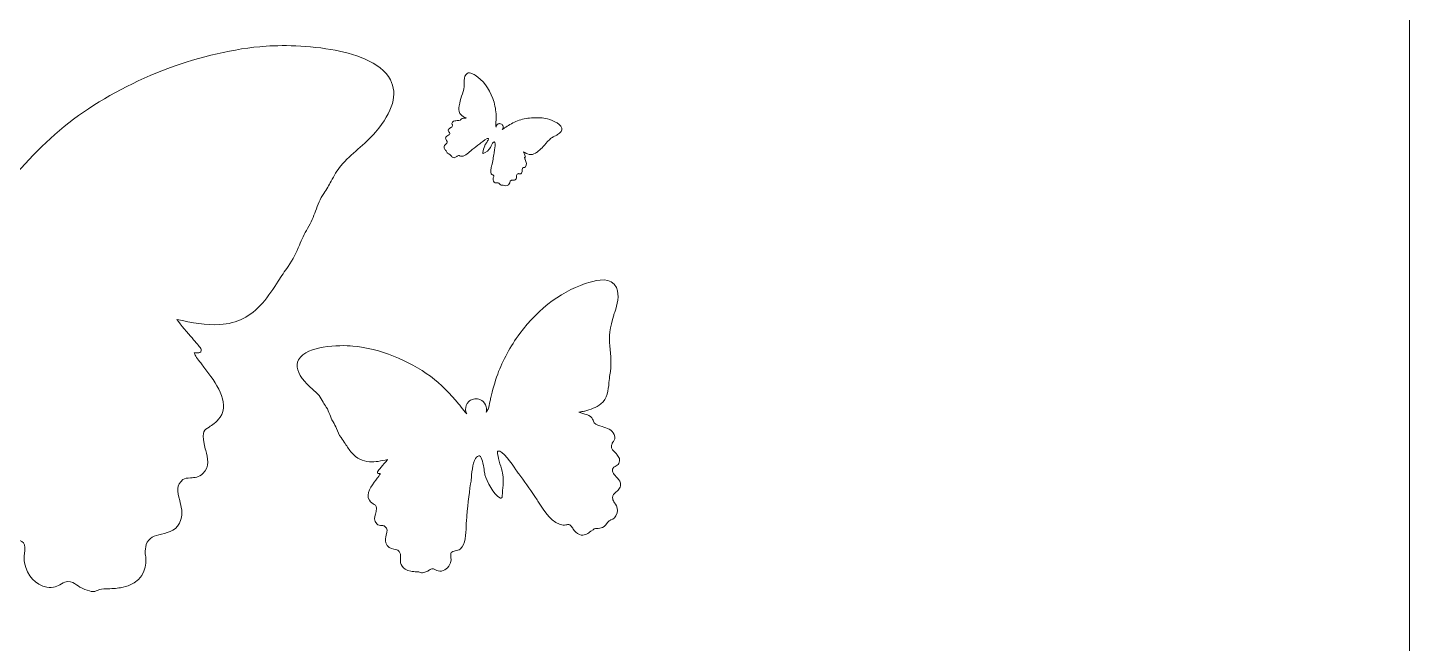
# Model space of a CAD drawing. Extents: x 245 to 764, y -945 to -55.
# Drawn here: x 603.2 to 764.3, y -576.2 to -504.4 of the extents above; entities that cross this region are included whole.
import ezdxf

# ---------------------------------------------------------------- set-up
doc = ezdxf.new("R2010")
doc.units = 0
doc.header["$MEASUREMENT"] = 0
doc.layers.add('Layer 1', color=7, linetype='Continuous', lineweight=0)

msp = doc.modelspace()

# ---------------------------------------------------------------- linework, layer by layer
at = {"layer": 'Layer 1'}
for points, knots in [([(632.82, -55.42), (632.82, -55.42), (373.36, -55.42), (373.36, -55.42), (373.36, -55.42), (244.72, -238.02), (244.72, -238.02), (244.72, -238.02), (244.72, -944.58), (244.72, -944.58), (244.72, -944.58), (764.28, -944.58), (764.28, -944.58), (764.28, -944.58), (764.28, -238.18), (764.28, -238.18), (764.28, -238.18), (632.82, -55.42), (632.82, -55.42)], [0, 0, 0, 0, 1, 1, 1, 2, 2, 2, 3, 3, 3, 4, 4, 4, 5, 5, 5, 6, 6, 6, 6]), ([(602.68, -564.44), (602.51, -564.21), (602.04, -564.1), (601.59, -563.99), (601.08, -563.88), (600.56, -563.75), (600.19, -563.44), (598.63, -562.08), (598.56, -559.29), (598.5, -557.05), (598.49, -556.56), (598.48, -556.09), (598.45, -555.7), (598.17, -551.76), (597.78, -548.3), (597.24, -545.14), (597.17, -544.71), (597.12, -544.13), (597.05, -543.45), (596.87, -541.51), (596.59, -538.57), (595.59, -537.69), (595.24, -537.39), (594.97, -537.28), (594.76, -537.36), (594.05, -537.62), (593.72, -539.8), (593.52, -541.1), (593.42, -541.73), (593.34, -542.28), (593.23, -542.62), (592.68, -544.37), (590.92, -548.28), (588.95, -549.17), (588.82, -549.23), (588.66, -549.2), (588.56, -549.09), (588.51, -549.03), (588.48, -548.96), (588.47, -548.88), (588.47, -548.88), (588.43, -548.52), (588.43, -548.52), (588.25, -546.64), (588.05, -544.51), (588.22, -542.62), (588.27, -542.13), (588.53, -541.25), (588.84, -540.24), (589.11, -539.33), (589.42, -538.3), (589.59, -537.46), (589.83, -536.32), (589.7, -536.06), (589.67, -536.02), (589.66, -536.02), (589.66, -536.02), (589.66, -536.01), (588.37, -535.66), (585.72, -539.58), (584.58, -541.26), (584.26, -541.74), (584, -542.12), (583.81, -542.37), (582.27, -544.39), (580.74, -546.52), (579.26, -548.71), (579, -549.09), (578.7, -549.56), (578.39, -550.06), (576.66, -552.82), (574.28, -556.58), (571.35, -556.72), (570.75, -556.75), (570.4, -556.66), (570.14, -556.6), (569.79, -556.51), (569.71, -556.49), (569.18, -556.98), (568.92, -557.22), (568.71, -557.53), (568.49, -557.86), (568.09, -558.46), (567.64, -559.14), (566.74, -559.42), (565.44, -559.82), (564.68, -559.26), (563.87, -558.66), (563.77, -558.58), (563.67, -558.51), (563.56, -558.43), (562.6, -557.74), (562.57, -557.74), (561.94, -557.69), (561.71, -557.67), (561.44, -557.65), (561.05, -557.6), (560.01, -557.46), (559.55, -556.85), (559.14, -556.3), (558.84, -555.91), (558.57, -555.55), (558.1, -555.34), (558.1, -555.34), (558.1, -555.34), (558.1, -555.34), (558.03, -555.31), (557.95, -555.28), (557.87, -555.26), (557.87, -555.26), (557.87, -555.26), (557.87, -555.26), (557.33, -555.05), (556.6, -554.67), (556.21, -553.33), (555.93, -552.38), (556.35, -551.43), (556.71, -550.85), (556.88, -550.65), (557.02, -550.45), (557.13, -550.26), (557.13, -550.26), (557.13, -550.26), (557.13, -550.26), (557.37, -549.86), (557.5, -549.47), (557.51, -549.08), (557.54, -548.32), (557.04, -547.9), (556.47, -547.42), (555.79, -546.85), (555.03, -546.2), (555.31, -544.96), (555.46, -544.29), (555.97, -543.73), (556.47, -543.19), (557.32, -542.26), (557.8, -541.63), (557.38, -540.77), (557.29, -540.59), (557.03, -540.44), (556.75, -540.29), (556.4, -540.11), (556.01, -539.9), (555.8, -539.51), (555.18, -538.38), (555.75, -537.65), (556.3, -536.96), (556.38, -536.86), (556.47, -536.75), (556.55, -536.64), (556.69, -536.45), (556.87, -536.28), (557.03, -536.12), (557.26, -535.9), (557.47, -535.7), (557.59, -535.47), (557.93, -534.84), (557.84, -534.58), (557.71, -534.2), (557.67, -534.08), (557.62, -533.95), (557.59, -533.8), (557.54, -533.61), (557.42, -533.46), (557.28, -533.28), (556.97, -532.89), (556.59, -532.4), (557.03, -531.41), (557.67, -529.98), (559.12, -529.53), (560.4, -529.13), (561.26, -528.87), (562.08, -528.62), (562.63, -528.11), (562.78, -527.98), (562.82, -527.83), (562.88, -527.61), (562.99, -527.26), (563.12, -526.83), (563.69, -526.37), (564.34, -525.84), (565.1, -525.65), (565.82, -525.47), (566.22, -525.37), (566.6, -525.28), (566.95, -525.14), (566.67, -525.05), (566.34, -525), (566.07, -524.95), (565.82, -524.9), (565.58, -524.86), (565.4, -524.81), (565.4, -524.81), (565.29, -524.77), (565.29, -524.77), (563.82, -524.35), (562, -523.81), (560.8, -522.8), (558.94, -521.23), (558.72, -518.98), (558.52, -516.8), (558.44, -516.04), (558.38, -515.32), (558.24, -514.63), (557.74, -512.09), (557.98, -509.22), (558.3, -506.49), (558.6, -504.04), (558.24, -501.32), (557.18, -497.92), (557.1, -497.64), (557, -497.35), (556.91, -497.07), (556.19, -494.86), (555.44, -492.57), (556.45, -490.18), (557.79, -487.03), (561.86, -488.15), (563.81, -488.68), (571.04, -490.67), (578.21, -495.91), (583.49, -503.05), (586.18, -506.69), (588.26, -510.53), (589.69, -514.47), (590.51, -516.71), (591.12, -519.03), (591.61, -521.01), (591.7, -521.4), (591.78, -521.81), (591.86, -522.2), (592, -522.88), (592.13, -523.58), (592.36, -524.21), (592.43, -524.34), (592.68, -524.71), (592.93, -525.05), (592.8, -524.59), (592.78, -524.08), (592.91, -523.57), (593.09, -522.81), (593.56, -522.2), (594.17, -521.81), (594.4, -521.66), (594.66, -521.54), (594.93, -521.46), (595.41, -521.32), (595.93, -521.3), (596.45, -521.42), (596.86, -521.52), (597.23, -521.7), (597.54, -521.94), (597.81, -522.15), (598.04, -522.4), (598.22, -522.68), (598.64, -523.34), (598.8, -524.16), (598.6, -524.97), (598.55, -525.19), (598.47, -525.4), (598.37, -525.6), (598.93, -525.02), (599.49, -524.26), (599.9, -523.69), (600.18, -523.32), (600.42, -522.99), (600.62, -522.76), (602.94, -520.07), (605.5, -517.28), (608.51, -515.04), (611.54, -512.8), (615.1, -510.85), (618.82, -509.39), (622.57, -507.92), (626.51, -506.95), (630.22, -506.58), (632.08, -506.39), (635.37, -506.37), (638.53, -506.91), (641.08, -507.35), (644.35, -508.32), (645.46, -510.44), (646.34, -512.1), (645.76, -514.15), (643.73, -516.54), (643.11, -517.27), (642.38, -517.91), (641.68, -518.53), (640.99, -519.14), (640.27, -519.78), (639.68, -520.48), (639.23, -521.01), (638.9, -521.63), (638.55, -522.27), (638.29, -522.74), (638.03, -523.23), (637.71, -523.69), (637.26, -524.35), (637, -525.03), (636.73, -525.75), (636.48, -526.41), (636.22, -527.09), (635.8, -527.78), (635.41, -528.42), (635.12, -529.08), (634.85, -529.73), (634.5, -530.55), (634.13, -531.41), (633.53, -532.23), (633.12, -532.78), (632.74, -533.37), (632.39, -533.92), (631.83, -534.78), (631.27, -535.67), (630.54, -536.5), (629.16, -538.07), (627.58, -538.87), (625.59, -539), (624.01, -539.11), (622.28, -538.77), (620.57, -538.4), (621, -539.02), (621.85, -540.01), (622.33, -540.56), (622.8, -541.11), (623.18, -541.55), (623.34, -541.79), (623.44, -541.94), (623.41, -542.15), (623.24, -542.27), (623.17, -542.31), (623.08, -542.33), (623, -542.31), (622.76, -542.27), (622.64, -542.28), (622.58, -542.29), (622.61, -542.46), (622.83, -542.81), (623.25, -543.36), (623.32, -543.44), (623.37, -543.52), (623.42, -543.58), (623.54, -543.74), (623.68, -543.93), (623.83, -544.12), (625.02, -545.68), (626.82, -548.05), (625.6, -549.81), (625.15, -550.46), (624.68, -550.73), (624.31, -550.95), (623.75, -551.27), (623.49, -551.42), (623.73, -552.92), (623.77, -553.17), (623.85, -553.43), (623.93, -553.7), (624.16, -554.52), (624.46, -555.54), (623.58, -556.39), (623.15, -556.81), (622.62, -556.85), (622.15, -556.88), (621.79, -556.9), (621.48, -556.92), (621.26, -557.09), (620.47, -557.71), (620.61, -558.42), (620.89, -559.53), (621.08, -560.25), (621.27, -560.99), (621.04, -561.73), (620.65, -563), (619.65, -563.23), (618.77, -563.44), (617.97, -563.63), (617.28, -563.79), (616.99, -564.67), (616.89, -565), (616.85, -565.34), (616.87, -565.7), (616.87, -565.7), (616.87, -565.7), (616.87, -565.7), (616.87, -565.72), (616.94, -566.01), (616.96, -566.42), (616.98, -567.44), (616.63, -569.22), (613.98, -569.69), (613.5, -569.78), (612.94, -569.82), (612.29, -569.81), (611.95, -569.8), (611.62, -569.87), (611.31, -570.01), (611.3, -570.01), (611.3, -570.01), (611.3, -570.01), (610.88, -570.2), (610.68, -570.22), (609.82, -569.89), (609.38, -569.72), (609.09, -569.52), (608.86, -569.35), (608.54, -569.13), (608.33, -568.98), (607.86, -568.97), (607.6, -568.97), (607.37, -569.1), (607.09, -569.25), (606.68, -569.49), (606.15, -569.78), (605.4, -569.63), (604.09, -569.38), (603.1, -568.3), (602.79, -566.81), (602.71, -566.44), (602.75, -566.06), (602.8, -565.69), (602.86, -565.21), (602.91, -564.75), (602.68, -564.44)], [0, 0, 0, 0, 1, 1, 1, 2, 2, 2, 3, 3, 3, 4, 4, 4, 5, 5, 5, 6, 6, 6, 7, 7, 7, 8, 8, 8, 9, 9, 9, 10, 10, 10, 11, 11, 11, 12, 12, 12, 13, 13, 13, 14, 14, 14, 15, 15, 15, 16, 16, 16, 17, 17, 17, 18, 18, 18, 19, 19, 19, 20, 20, 20, 21, 21, 21, 22, 22, 22, 23, 23, 23, 24, 24, 24, 25, 25, 25, 26, 26, 26, 27, 27, 27, 28, 28, 28, 29, 29, 29, 30, 30, 30, 31, 31, 31, 32, 32, 32, 33, 33, 33, 34, 34, 34, 35, 35, 35, 36, 36, 36, 37, 37, 37, 38, 38, 38, 39, 39, 39, 40, 40, 40, 41, 41, 41, 42, 42, 42, 43, 43, 43, 44, 44, 44, 45, 45, 45, 46, 46, 46, 47, 47, 47, 48, 48, 48, 49, 49, 49, 50, 50, 50, 51, 51, 51, 52, 52, 52, 53, 53, 53, 54, 54, 54, 55, 55, 55, 56, 56, 56, 57, 57, 57, 58, 58, 58, 59, 59, 59, 60, 60, 60, 61, 61, 61, 62, 62, 62, 63, 63, 63, 64, 64, 64, 65, 65, 65, 66, 66, 66, 67, 67, 67, 68, 68, 68, 69, 69, 69, 70, 70, 70, 71, 71, 71, 72, 72, 72, 73, 73, 73, 74, 74, 74, 75, 75, 75, 76, 76, 76, 77, 77, 77, 78, 78, 78, 79, 79, 79, 80, 80, 80, 81, 81, 81, 82, 82, 82, 83, 83, 83, 84, 84, 84, 85, 85, 85, 86, 86, 86, 87, 87, 87, 88, 88, 88, 89, 89, 89, 90, 90, 90, 91, 91, 91, 92, 92, 92, 93, 93, 93, 94, 94, 94, 95, 95, 95, 96, 96, 96, 97, 97, 97, 98, 98, 98, 99, 99, 99, 100, 100, 100, 101, 101, 101, 102, 102, 102, 103, 103, 103, 104, 104, 104, 105, 105, 105, 106, 106, 106, 107, 107, 107, 108, 108, 108, 109, 109, 109, 110, 110, 110, 111, 111, 111, 112, 112, 112, 113, 113, 113, 114, 114, 114, 115, 115, 115, 116, 116, 116, 117, 117, 117, 118, 118, 118, 119, 119, 119, 120, 120, 120, 121, 121, 121, 122, 122, 122, 123, 123, 123, 124, 124, 124, 125, 125, 125, 126, 126, 126, 127, 127, 127, 128, 128, 128, 129, 129, 129, 130, 130, 130, 131, 131, 131, 132, 132, 132, 133, 133, 133, 134, 134, 134, 135, 135, 135, 136, 136, 136, 137, 137, 137, 138, 138, 138, 139, 139, 139, 140, 140, 140, 141, 141, 141, 141]), ([(657.4, -512.62), (657.62, -513.22), (657.74, -513.82), (657.78, -514.4), (657.8, -514.74), (657.79, -515.08), (657.77, -515.36), (657.77, -515.42), (657.77, -515.48), (657.76, -515.53), (657.75, -515.63), (657.74, -515.73), (657.75, -515.82), (657.75, -515.84), (657.77, -515.9), (657.79, -515.96), (657.79, -515.89), (657.81, -515.82), (657.85, -515.76), (657.9, -515.66), (657.99, -515.6), (658.09, -515.57), (658.12, -515.56), (658.16, -515.55), (658.2, -515.55), (658.27, -515.55), (658.34, -515.57), (658.41, -515.61), (658.46, -515.64), (658.5, -515.68), (658.53, -515.72), (658.56, -515.76), (658.58, -515.8), (658.6, -515.85), (658.63, -515.95), (658.62, -516.07), (658.56, -516.17), (658.54, -516.2), (658.52, -516.23), (658.5, -516.25), (658.6, -516.19), (658.7, -516.11), (658.78, -516.05), (658.83, -516.01), (658.88, -515.98), (658.92, -515.96), (659.33, -515.69), (659.79, -515.41), (660.29, -515.23), (660.78, -515.05), (661.34, -514.93), (661.9, -514.89), (662.46, -514.84), (663.03, -514.86), (663.54, -514.96), (663.8, -515.01), (664.24, -515.14), (664.65, -515.34), (664.97, -515.5), (665.37, -515.76), (665.44, -516.09), (665.49, -516.35), (665.33, -516.6), (664.96, -516.84), (664.85, -516.92), (664.73, -516.97), (664.61, -517.03), (664.49, -517.08), (664.37, -517.14), (664.26, -517.21), (664.18, -517.26), (664.11, -517.33), (664.04, -517.41), (663.98, -517.46), (663.93, -517.51), (663.87, -517.56), (663.78, -517.63), (663.72, -517.71), (663.65, -517.8), (663.59, -517.88), (663.53, -517.96), (663.45, -518.04), (663.37, -518.11), (663.3, -518.18), (663.24, -518.26), (663.16, -518.36), (663.08, -518.46), (662.96, -518.54), (662.89, -518.6), (662.81, -518.67), (662.74, -518.73), (662.63, -518.82), (662.52, -518.92), (662.39, -519), (662.14, -519.16), (661.9, -519.2), (661.63, -519.14), (661.41, -519.09), (661.19, -518.97), (660.97, -518.86), (661.01, -518.96), (661.08, -519.12), (661.12, -519.22), (661.17, -519.31), (661.2, -519.38), (661.21, -519.42), (661.22, -519.45), (661.21, -519.47), (661.18, -519.48), (661.17, -519.49), (661.16, -519.48), (661.14, -519.48), (661.11, -519.46), (661.1, -519.46), (661.09, -519.46), (661.09, -519.48), (661.1, -519.54), (661.14, -519.63), (661.14, -519.64), (661.15, -519.66), (661.15, -519.67), (661.16, -519.69), (661.17, -519.72), (661.18, -519.76), (661.28, -520.01), (661.43, -520.4), (661.2, -520.59), (661.11, -520.66), (661.04, -520.68), (660.98, -520.69), (660.89, -520.71), (660.85, -520.72), (660.82, -520.94), (660.82, -520.97), (660.81, -521.01), (660.81, -521.05), (660.81, -521.17), (660.81, -521.32), (660.66, -521.4), (660.59, -521.44), (660.51, -521.42), (660.45, -521.4), (660.4, -521.39), (660.36, -521.38), (660.32, -521.4), (660.19, -521.45), (660.18, -521.55), (660.17, -521.71), (660.17, -521.81), (660.17, -521.92), (660.11, -522.01), (660, -522.17), (659.86, -522.16), (659.73, -522.15), (659.62, -522.15), (659.52, -522.14), (659.44, -522.25), (659.42, -522.29), (659.4, -522.33), (659.39, -522.38), (659.39, -522.38), (659.39, -522.38), (659.39, -522.38), (659.39, -522.38), (659.38, -522.42), (659.37, -522.48), (659.33, -522.62), (659.21, -522.84), (658.84, -522.8), (658.77, -522.79), (658.69, -522.78), (658.61, -522.75), (658.56, -522.73), (658.51, -522.73), (658.47, -522.74), (658.47, -522.74), (658.47, -522.74), (658.47, -522.74), (658.4, -522.75), (658.37, -522.74), (658.27, -522.66), (658.22, -522.62), (658.19, -522.58), (658.16, -522.55), (658.13, -522.51), (658.11, -522.48), (658.04, -522.46), (658.01, -522.45), (657.97, -522.46), (657.93, -522.47), (657.86, -522.48), (657.78, -522.5), (657.69, -522.45), (657.52, -522.36), (657.43, -522.18), (657.45, -521.97), (657.45, -521.91), (657.47, -521.86), (657.49, -521.82), (657.52, -521.75), (657.55, -521.7), (657.53, -521.64), (657.51, -521.61), (657.46, -521.57), (657.4, -521.54), (657.34, -521.5), (657.27, -521.47), (657.23, -521.41), (657.08, -521.16), (657.18, -520.79), (657.26, -520.48), (657.28, -520.42), (657.3, -520.35), (657.31, -520.3), (657.43, -519.76), (657.51, -519.28), (657.57, -518.83), (657.58, -518.77), (657.59, -518.69), (657.61, -518.6), (657.66, -518.33), (657.74, -517.92), (657.64, -517.76), (657.61, -517.71), (657.58, -517.68), (657.55, -517.69), (657.44, -517.69), (657.31, -517.97), (657.23, -518.14), (657.19, -518.22), (657.16, -518.29), (657.13, -518.33), (656.99, -518.55), (656.59, -519), (656.29, -519.04), (656.27, -519.05), (656.25, -519.03), (656.24, -519.02), (656.24, -519.01), (656.24, -518.99), (656.24, -518.98), (656.24, -518.98), (656.25, -518.93), (656.25, -518.93), (656.3, -518.67), (656.36, -518.38), (656.46, -518.13), (656.48, -518.07), (656.55, -517.96), (656.63, -517.84), (656.71, -517.72), (656.79, -517.6), (656.85, -517.49), (656.92, -517.35), (656.92, -517.31), (656.91, -517.3), (656.91, -517.3), (656.91, -517.3), (656.91, -517.3), (656.75, -517.2), (656.24, -517.62), (656.02, -517.8), (655.96, -517.86), (655.91, -517.9), (655.87, -517.92), (655.58, -518.13), (655.29, -518.36), (655.01, -518.59), (654.96, -518.63), (654.9, -518.69), (654.84, -518.74), (654.49, -519.04), (654.02, -519.45), (653.62, -519.35), (653.54, -519.33), (653.5, -519.31), (653.46, -519.29), (653.42, -519.26), (653.41, -519.26), (653.32, -519.3), (653.28, -519.32), (653.24, -519.36), (653.19, -519.39), (653.12, -519.46), (653.03, -519.53), (652.9, -519.53), (652.71, -519.54), (652.63, -519.43), (652.54, -519.32), (652.53, -519.3), (652.52, -519.29), (652.51, -519.27), (652.41, -519.14), (652.4, -519.14), (652.32, -519.11), (652.29, -519.1), (652.25, -519.08), (652.2, -519.06), (652.07, -519), (652.03, -518.9), (652, -518.81), (651.97, -518.75), (651.95, -518.69), (651.9, -518.64), (651.9, -518.64), (651.9, -518.64), (651.9, -518.64), (651.89, -518.63), (651.88, -518.63), (651.87, -518.62), (651.87, -518.62), (651.87, -518.62), (651.87, -518.62), (651.8, -518.57), (651.72, -518.49), (651.72, -518.29), (651.72, -518.16), (651.82, -518.04), (651.89, -517.98), (651.92, -517.96), (651.95, -517.94), (651.97, -517.92), (651.97, -517.92), (651.97, -517.92), (651.97, -517.92), (652.02, -517.87), (652.05, -517.83), (652.07, -517.77), (652.1, -517.67), (652.05, -517.6), (651.99, -517.51), (651.93, -517.41), (651.85, -517.29), (651.94, -517.13), (651.98, -517.05), (652.07, -516.99), (652.16, -516.94), (652.31, -516.85), (652.4, -516.78), (652.38, -516.65), (652.38, -516.62), (652.35, -516.59), (652.32, -516.56), (652.28, -516.52), (652.23, -516.48), (652.22, -516.42), (652.18, -516.24), (652.29, -516.17), (652.39, -516.1), (652.4, -516.09), (652.42, -516.07), (652.44, -516.06), (652.46, -516.04), (652.49, -516.03), (652.52, -516.01), (652.56, -515.99), (652.6, -515.97), (652.62, -515.95), (652.69, -515.88), (652.69, -515.84), (652.69, -515.78), (652.69, -515.76), (652.69, -515.74), (652.69, -515.72), (652.69, -515.69), (652.68, -515.67), (652.67, -515.64), (652.64, -515.57), (652.61, -515.49), (652.71, -515.38), (652.85, -515.21), (653.06, -515.21), (653.25, -515.21), (653.38, -515.21), (653.5, -515.2), (653.59, -515.16), (653.62, -515.15), (653.63, -515.13), (653.65, -515.1), (653.68, -515.06), (653.71, -515.01), (653.81, -514.97), (653.91, -514.92), (654.02, -514.93), (654.13, -514.93), (654.19, -514.93), (654.24, -514.94), (654.29, -514.93), (654.26, -514.91), (654.22, -514.89), (654.18, -514.87), (654.15, -514.85), (654.12, -514.84), (654.1, -514.83), (654.1, -514.83), (654.08, -514.82), (654.08, -514.82), (653.9, -514.7), (653.68, -514.56), (653.56, -514.37), (653.37, -514.09), (653.43, -513.77), (653.49, -513.47), (653.51, -513.37), (653.53, -513.27), (653.54, -513.17), (653.58, -512.81), (653.72, -512.43), (653.87, -512.08), (654.01, -511.76), (654.07, -511.38), (654.07, -510.88), (654.07, -510.84), (654.06, -510.8), (654.06, -510.76), (654.06, -510.43), (654.05, -510.09), (654.28, -509.81), (654.58, -509.44), (655.09, -509.75), (655.33, -509.9), (656.22, -510.46), (656.98, -511.45), (657.4, -512.62)], [0, 0, 0, 0, 1, 1, 1, 2, 2, 2, 3, 3, 3, 4, 4, 4, 5, 5, 5, 6, 6, 6, 7, 7, 7, 8, 8, 8, 9, 9, 9, 10, 10, 10, 11, 11, 11, 12, 12, 12, 13, 13, 13, 14, 14, 14, 15, 15, 15, 16, 16, 16, 17, 17, 17, 18, 18, 18, 19, 19, 19, 20, 20, 20, 21, 21, 21, 22, 22, 22, 23, 23, 23, 24, 24, 24, 25, 25, 25, 26, 26, 26, 27, 27, 27, 28, 28, 28, 29, 29, 29, 30, 30, 30, 31, 31, 31, 32, 32, 32, 33, 33, 33, 34, 34, 34, 35, 35, 35, 36, 36, 36, 37, 37, 37, 38, 38, 38, 39, 39, 39, 40, 40, 40, 41, 41, 41, 42, 42, 42, 43, 43, 43, 44, 44, 44, 45, 45, 45, 46, 46, 46, 47, 47, 47, 48, 48, 48, 49, 49, 49, 50, 50, 50, 51, 51, 51, 52, 52, 52, 53, 53, 53, 54, 54, 54, 55, 55, 55, 56, 56, 56, 57, 57, 57, 58, 58, 58, 59, 59, 59, 60, 60, 60, 61, 61, 61, 62, 62, 62, 63, 63, 63, 64, 64, 64, 65, 65, 65, 66, 66, 66, 67, 67, 67, 68, 68, 68, 69, 69, 69, 70, 70, 70, 71, 71, 71, 72, 72, 72, 73, 73, 73, 74, 74, 74, 75, 75, 75, 76, 76, 76, 77, 77, 77, 78, 78, 78, 79, 79, 79, 80, 80, 80, 81, 81, 81, 82, 82, 82, 83, 83, 83, 84, 84, 84, 85, 85, 85, 86, 86, 86, 87, 87, 87, 88, 88, 88, 89, 89, 89, 90, 90, 90, 91, 91, 91, 92, 92, 92, 93, 93, 93, 94, 94, 94, 95, 95, 95, 96, 96, 96, 97, 97, 97, 98, 98, 98, 99, 99, 99, 100, 100, 100, 101, 101, 101, 102, 102, 102, 103, 103, 103, 104, 104, 104, 105, 105, 105, 106, 106, 106, 107, 107, 107, 108, 108, 108, 109, 109, 109, 110, 110, 110, 111, 111, 111, 112, 112, 112, 113, 113, 113, 114, 114, 114, 115, 115, 115, 116, 116, 116, 117, 117, 117, 118, 118, 118, 119, 119, 119, 120, 120, 120, 121, 121, 121, 122, 122, 122, 123, 123, 123, 124, 124, 124, 125, 125, 125, 126, 126, 126, 127, 127, 127, 128, 128, 128, 129, 129, 129, 130, 130, 130, 131, 131, 131, 132, 132, 132, 133, 133, 133, 134, 134, 134, 135, 135, 135, 136, 136, 136, 137, 137, 137, 138, 138, 138, 139, 139, 139, 140, 140, 140, 141, 141, 141, 141]), ([(671.81, -534.68), (672.23, -535.67), (671.92, -536.62), (671.62, -537.55), (671.58, -537.66), (671.54, -537.78), (671.5, -537.9), (671.06, -539.31), (670.91, -540.45), (671.04, -541.47), (671.17, -542.6), (671.27, -543.8), (671.06, -544.86), (671.01, -545.14), (670.98, -545.44), (670.95, -545.76), (670.86, -546.67), (670.77, -547.61), (670, -548.26), (669.5, -548.68), (668.74, -548.9), (668.13, -549.08), (668.13, -549.08), (668.08, -549.09), (668.08, -549.09), (668, -549.12), (667.91, -549.13), (667.8, -549.15), (667.69, -549.17), (667.55, -549.2), (667.44, -549.23), (667.58, -549.29), (667.74, -549.33), (667.9, -549.37), (668.21, -549.45), (668.52, -549.52), (668.79, -549.74), (669.03, -549.94), (669.09, -550.12), (669.13, -550.26), (669.16, -550.35), (669.17, -550.41), (669.24, -550.47), (669.46, -550.68), (669.8, -550.78), (670.16, -550.9), (670.7, -551.06), (671.3, -551.25), (671.57, -551.84), (671.75, -552.25), (671.59, -552.46), (671.46, -552.62), (671.4, -552.7), (671.35, -552.76), (671.33, -552.84), (671.32, -552.9), (671.3, -552.95), (671.28, -553), (671.23, -553.16), (671.19, -553.27), (671.33, -553.53), (671.38, -553.63), (671.47, -553.71), (671.56, -553.8), (671.63, -553.87), (671.71, -553.94), (671.77, -554.02), (671.8, -554.07), (671.84, -554.11), (671.87, -554.15), (672.1, -554.44), (672.34, -554.74), (672.08, -555.22), (671.99, -555.38), (671.83, -555.46), (671.68, -555.54), (671.57, -555.6), (671.46, -555.66), (671.42, -555.74), (671.24, -556.1), (671.45, -556.36), (671.8, -556.75), (672.01, -556.97), (672.22, -557.21), (672.28, -557.48), (672.4, -558), (672.08, -558.27), (671.8, -558.51), (671.56, -558.71), (671.35, -558.88), (671.37, -559.2), (671.37, -559.36), (671.43, -559.53), (671.52, -559.69), (671.52, -559.69), (671.52, -559.69), (671.52, -559.69), (671.57, -559.77), (671.63, -559.85), (671.7, -559.93), (671.85, -560.18), (672.02, -560.58), (671.91, -560.97), (671.74, -561.53), (671.44, -561.69), (671.22, -561.77), (671.22, -561.77), (671.22, -561.77), (671.21, -561.77), (671.18, -561.78), (671.15, -561.79), (671.12, -561.81), (671.12, -561.81), (671.12, -561.81), (671.12, -561.81), (670.93, -561.89), (670.81, -562.04), (670.69, -562.21), (670.52, -562.43), (670.33, -562.69), (669.89, -562.75), (669.73, -562.77), (669.62, -562.78), (669.52, -562.78), (669.26, -562.81), (669.25, -562.81), (668.85, -563.09), (668.8, -563.12), (668.76, -563.16), (668.72, -563.19), (668.38, -563.44), (668.06, -563.67), (667.52, -563.5), (667.15, -563.39), (666.96, -563.1), (666.79, -562.85), (666.7, -562.72), (666.62, -562.59), (666.51, -562.49), (666.29, -562.29), (666.25, -562.29), (666.11, -562.33), (666, -562.36), (665.85, -562.39), (665.61, -562.38), (664.38, -562.32), (663.4, -560.75), (662.67, -559.61), (662.54, -559.4), (662.42, -559.21), (662.31, -559.04), (661.69, -558.14), (661.06, -557.25), (660.42, -556.41), (660.34, -556.3), (660.23, -556.14), (660.1, -555.94), (659.62, -555.24), (658.52, -553.61), (657.98, -553.76), (657.98, -553.76), (657.98, -553.76), (657.98, -553.76), (657.97, -553.78), (657.91, -553.89), (658.01, -554.36), (658.08, -554.71), (658.21, -555.14), (658.32, -555.52), (658.45, -555.94), (658.56, -556.31), (658.58, -556.51), (658.65, -557.3), (658.57, -558.18), (658.49, -558.97), (658.49, -558.97), (658.48, -559.12), (658.48, -559.12), (658.47, -559.15), (658.46, -559.18), (658.44, -559.2), (658.4, -559.25), (658.33, -559.26), (658.28, -559.24), (657.46, -558.87), (656.72, -557.24), (656.49, -556.51), (656.45, -556.37), (656.42, -556.14), (656.38, -555.88), (656.29, -555.34), (656.15, -554.43), (655.86, -554.32), (655.77, -554.29), (655.66, -554.33), (655.51, -554.46), (655.09, -554.82), (654.98, -556.05), (654.9, -556.86), (654.88, -557.14), (654.85, -557.38), (654.82, -557.56), (654.6, -558.88), (654.44, -560.31), (654.32, -561.96), (654.31, -562.12), (654.3, -562.31), (654.3, -562.52), (654.27, -563.45), (654.25, -564.61), (653.6, -565.18), (653.44, -565.31), (653.23, -565.36), (653.02, -565.41), (652.83, -565.45), (652.63, -565.5), (652.56, -565.59), (652.47, -565.73), (652.49, -565.91), (652.51, -566.11), (652.53, -566.27), (652.55, -566.43), (652.52, -566.58), (652.39, -567.2), (651.97, -567.65), (651.43, -567.75), (651.11, -567.82), (650.9, -567.7), (650.72, -567.6), (650.61, -567.54), (650.51, -567.48), (650.4, -567.48), (650.21, -567.49), (650.12, -567.55), (649.99, -567.64), (649.89, -567.71), (649.77, -567.79), (649.59, -567.86), (649.23, -568), (649.15, -567.99), (648.97, -567.91), (648.97, -567.91), (648.97, -567.91), (648.97, -567.91), (648.84, -567.85), (648.7, -567.83), (648.56, -567.83), (648.29, -567.83), (648.06, -567.82), (647.85, -567.78), (646.75, -567.58), (646.61, -566.84), (646.62, -566.42), (646.62, -566.25), (646.65, -566.13), (646.65, -566.12), (646.65, -566.12), (646.65, -566.12), (646.65, -566.12), (646.66, -565.97), (646.64, -565.83), (646.6, -565.69), (646.48, -565.32), (646.19, -565.26), (645.86, -565.18), (645.49, -565.09), (645.08, -564.99), (644.92, -564.47), (644.82, -564.16), (644.9, -563.85), (644.98, -563.55), (645.1, -563.09), (645.15, -562.79), (644.82, -562.54), (644.73, -562.46), (644.6, -562.45), (644.46, -562.45), (644.26, -562.43), (644.04, -562.42), (643.86, -562.24), (643.49, -561.89), (643.62, -561.46), (643.72, -561.12), (643.75, -561.01), (643.78, -560.9), (643.8, -560.8), (643.9, -560.17), (643.79, -560.11), (643.56, -559.98), (643.4, -559.89), (643.2, -559.77), (643.02, -559.5), (642.51, -558.77), (643.26, -557.79), (643.76, -557.13), (643.82, -557.05), (643.88, -556.98), (643.93, -556.91), (643.94, -556.88), (643.97, -556.85), (644, -556.82), (644.17, -556.59), (644.26, -556.44), (644.28, -556.37), (644.25, -556.37), (644.2, -556.36), (644.1, -556.38), (644.07, -556.39), (644.03, -556.38), (644, -556.36), (643.93, -556.32), (643.92, -556.23), (643.96, -556.16), (644.03, -556.06), (644.18, -555.88), (644.38, -555.65), (644.58, -555.42), (644.93, -555.01), (645.11, -554.75), (644.4, -554.91), (643.68, -555.05), (643.02, -555), (642.19, -554.95), (641.54, -554.62), (640.96, -553.96), (640.66, -553.62), (640.42, -553.25), (640.19, -552.89), (640.04, -552.66), (639.89, -552.42), (639.72, -552.18), (639.46, -551.84), (639.31, -551.49), (639.17, -551.14), (639.05, -550.87), (638.94, -550.6), (638.77, -550.33), (638.59, -550.04), (638.49, -549.76), (638.38, -549.49), (638.27, -549.19), (638.17, -548.9), (637.98, -548.63), (637.84, -548.44), (637.73, -548.24), (637.63, -548.04), (637.48, -547.77), (637.34, -547.52), (637.16, -547.29), (636.91, -547), (636.61, -546.74), (636.32, -546.48), (636.03, -546.22), (635.73, -545.96), (635.47, -545.65), (634.63, -544.66), (634.38, -543.8), (634.75, -543.11), (635.21, -542.23), (636.57, -541.83), (637.64, -541.64), (638.95, -541.42), (640.32, -541.43), (641.09, -541.5), (642.64, -541.66), (644.28, -542.06), (645.84, -542.68), (647.39, -543.28), (648.87, -544.1), (650.13, -545.03), (651.39, -545.96), (652.45, -547.12), (653.42, -548.24), (653.5, -548.34), (653.6, -548.47), (653.72, -548.63), (653.89, -548.86), (654.12, -549.18), (654.36, -549.42), (654.31, -549.34), (654.28, -549.25), (654.26, -549.16), (654.18, -548.82), (654.24, -548.48), (654.42, -548.21), (654.49, -548.09), (654.59, -547.99), (654.7, -547.9), (654.83, -547.8), (654.98, -547.73), (655.15, -547.69), (655.37, -547.63), (655.59, -547.64), (655.79, -547.7), (655.9, -547.73), (656.01, -547.78), (656.11, -547.85), (656.36, -548.01), (656.55, -548.26), (656.63, -548.58), (656.68, -548.79), (656.67, -549), (656.62, -549.2), (656.72, -549.05), (656.83, -548.9), (656.86, -548.85), (656.95, -548.58), (657.01, -548.29), (657.06, -548.01), (657.1, -547.85), (657.13, -547.68), (657.17, -547.51), (657.37, -546.69), (657.63, -545.72), (657.97, -544.79), (658.56, -543.15), (659.43, -541.55), (660.55, -540.04), (662.75, -537.06), (665.73, -534.88), (668.74, -534.05), (669.56, -533.83), (671.25, -533.37), (671.81, -534.68)], [0, 0, 0, 0, 1, 1, 1, 2, 2, 2, 3, 3, 3, 4, 4, 4, 5, 5, 5, 6, 6, 6, 7, 7, 7, 8, 8, 8, 9, 9, 9, 10, 10, 10, 11, 11, 11, 12, 12, 12, 13, 13, 13, 14, 14, 14, 15, 15, 15, 16, 16, 16, 17, 17, 17, 18, 18, 18, 19, 19, 19, 20, 20, 20, 21, 21, 21, 22, 22, 22, 23, 23, 23, 24, 24, 24, 25, 25, 25, 26, 26, 26, 27, 27, 27, 28, 28, 28, 29, 29, 29, 30, 30, 30, 31, 31, 31, 32, 32, 32, 33, 33, 33, 34, 34, 34, 35, 35, 35, 36, 36, 36, 37, 37, 37, 38, 38, 38, 39, 39, 39, 40, 40, 40, 41, 41, 41, 42, 42, 42, 43, 43, 43, 44, 44, 44, 45, 45, 45, 46, 46, 46, 47, 47, 47, 48, 48, 48, 49, 49, 49, 50, 50, 50, 51, 51, 51, 52, 52, 52, 53, 53, 53, 54, 54, 54, 55, 55, 55, 56, 56, 56, 57, 57, 57, 58, 58, 58, 59, 59, 59, 60, 60, 60, 61, 61, 61, 62, 62, 62, 63, 63, 63, 64, 64, 64, 65, 65, 65, 66, 66, 66, 67, 67, 67, 68, 68, 68, 69, 69, 69, 70, 70, 70, 71, 71, 71, 72, 72, 72, 73, 73, 73, 74, 74, 74, 75, 75, 75, 76, 76, 76, 77, 77, 77, 78, 78, 78, 79, 79, 79, 80, 80, 80, 81, 81, 81, 82, 82, 82, 83, 83, 83, 84, 84, 84, 85, 85, 85, 86, 86, 86, 87, 87, 87, 88, 88, 88, 89, 89, 89, 90, 90, 90, 91, 91, 91, 92, 92, 92, 93, 93, 93, 94, 94, 94, 95, 95, 95, 96, 96, 96, 97, 97, 97, 98, 98, 98, 99, 99, 99, 100, 100, 100, 101, 101, 101, 102, 102, 102, 103, 103, 103, 104, 104, 104, 105, 105, 105, 106, 106, 106, 107, 107, 107, 108, 108, 108, 109, 109, 109, 110, 110, 110, 111, 111, 111, 112, 112, 112, 113, 113, 113, 114, 114, 114, 115, 115, 115, 116, 116, 116, 117, 117, 117, 118, 118, 118, 119, 119, 119, 120, 120, 120, 121, 121, 121, 122, 122, 122, 123, 123, 123, 124, 124, 124, 125, 125, 125, 126, 126, 126, 127, 127, 127, 128, 128, 128, 129, 129, 129, 130, 130, 130, 131, 131, 131, 132, 132, 132, 133, 133, 133, 134, 134, 134, 135, 135, 135, 136, 136, 136, 137, 137, 137, 138, 138, 138, 139, 139, 139, 140, 140, 140, 141, 141, 141, 141])]:
    msp.add_open_spline(points, degree=3, knots=knots, dxfattribs=at)

doc.saveas('drawing.dxf')
